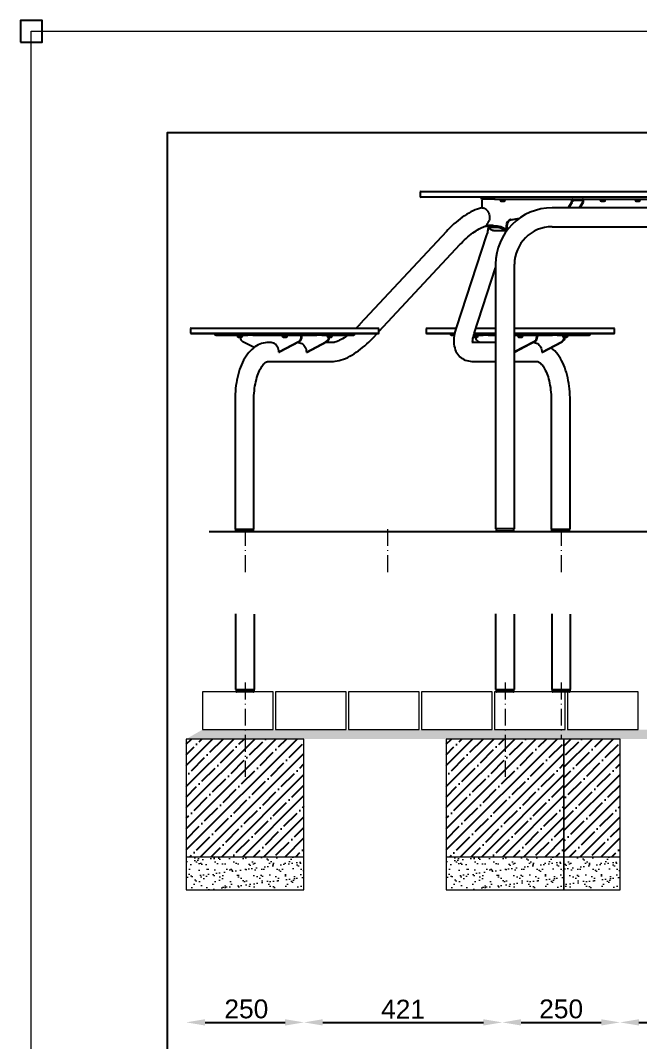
# Model space of a CAD drawing. Header units: millimetres. Extents: x -11 to 7141, y -23 to 7056.
# Drawn here: x -11 to 1305, y 2594 to 4765 of the extents above; entities that cross this region are included whole.
import ezdxf

# ---------------------------------------------------------------- set-up
doc = ezdxf.new("R2010")
doc.units = ezdxf.units.MM
for name, pattern in [('ACAD_ISO10W100', [18.5, 12, -3, 0.5, -3]), ('INCONTINUOUS', [200000.001, 200000, -0.001]), ('PHANTOM', [12.7, 6.35, -1.27, 1.27, -1.27, 1.27, -1.27])]:
    doc.linetypes.add(name, pattern=pattern)
for name, color, linetype in [('KOTY', 3, 'INCONTINUOUS'), ('OBRYSOVA', 7, 'Continuous'), ('OSY', 1, 'ACAD_ISO10W100'), ('POSTAVY ATD', 8, 'Continuous'), ('SRAFY', 9, 'Continuous')]:
    doc.layers.add(name, color=color, linetype=linetype)
doc.layers.add('Nekreslit', color=6, linetype='Continuous', plot=False)
doc.layers.add('TABULKA', color=9, linetype='Continuous', plot=False)
doc.styles.get("Standard").update_dxf_attribs({"font": 'arial.ttf'})
doc.dimstyles.new('PROFI_CSN', dxfattribs={"dimscale": 0, "dimtxt": 3.5, "dimasz": 3, "dimexe": 1, "dimexo": 0, "dimgap": 1.5, "dimtad": 1, "dimlfac": -1, "dimdsep": 46, "dimtxsty": 'Standard', "dimcen": 0, "dimdle": 1, "dimclrd": 256, "dimclre": 256, "dimclrt": 256, "dimadec": 0, "dimazin": 0, "dimtfac": 0.6, "dimtmove": 0, "dimatfit": 1, "dimfxl": 1, "dimtolj": 1, "dimarcsym": 0})

# ---------------------------------------------------------------- blocks, each defined once
blk = doc.blocks.new('*D32')
at = {"layer": 'DEFPOINTS', "color": 0, "transparency": 16777216}
for p in [(590.5, 2777.8), (590.5, 2636.7), (340.5, 1395.4)]:
    blk.add_point(p, dxfattribs=at)
at = {"layer": 'KOTY', "color": 7, "lineweight": -2, "transparency": 16777216}
blk.add_line((380.5, 2636.7), (550.5, 2636.7), dxfattribs=at)
at = {"layer": 'KOTY', "color": 7, "transparency": 16777216}
for points in [[(380.5, 2643.4), (380.5, 2630), (340.5, 2636.7)], [(550.5, 2643.4), (550.5, 2630), (590.5, 2636.7)]]:
    blk.add_solid(points, dxfattribs=at)
at = {"layer": 'KOTY', "color": 7, "lineweight": 13, "transparency": 16777216, "insert": (468.2, 2665.1), "char_height": 40, "attachment_point": 5}
blk.add_mtext('\\A1;250', dxfattribs=at)
blk = doc.blocks.new('*D33')
at = {"layer": 'DEFPOINTS', "color": 0, "transparency": 16777216}
for p in [(590.5, 2777.8), (1011.5, 2636.7), (1011.5, 2354.1)]:
    blk.add_point(p, dxfattribs=at)
at = {"layer": 'KOTY', "color": 7, "lineweight": -2, "transparency": 16777216}
blk.add_line((630.5, 2636.7), (971.5, 2636.7), dxfattribs=at)
at = {"layer": 'KOTY', "color": 7, "transparency": 16777216}
for points in [[(630.5, 2643.4), (630.5, 2630), (590.5, 2636.7)], [(971.5, 2643.4), (971.5, 2630), (1011.5, 2636.7)]]:
    blk.add_solid(points, dxfattribs=at)
at = {"layer": 'KOTY', "color": 7, "lineweight": 13, "transparency": 16777216, "insert": (801, 2664.8), "char_height": 40, "attachment_point": 5}
blk.add_mtext('\\A1;421', dxfattribs=at)
blk = doc.blocks.new('*D37')
at = {"layer": 'DEFPOINTS', "color": 0, "transparency": 16777216}
for p in [(1011.5, 2777.8), (1261.5, 2777.8), (1261.5, 2636.7)]:
    blk.add_point(p, dxfattribs=at)
at = {"layer": 'KOTY', "color": 7, "lineweight": -2, "transparency": 16777216}
blk.add_line((1051.5, 2636.7), (1221.5, 2636.7), dxfattribs=at)
at = {"layer": 'KOTY', "color": 7, "transparency": 16777216}
for points in [[(1051.5, 2643.4), (1051.5, 2630), (1011.5, 2636.7)], [(1221.5, 2643.4), (1221.5, 2630), (1261.5, 2636.7)]]:
    blk.add_solid(points, dxfattribs=at)
at = {"layer": 'KOTY', "color": 7, "lineweight": 13, "transparency": 16777216, "insert": (1136.5, 2665.1), "char_height": 40, "attachment_point": 5}
blk.add_mtext('\\A1;250', dxfattribs=at)
blk = doc.blocks.new('*D41')
at = {"layer": 'DEFPOINTS', "color": 0, "transparency": 16777216}
for p in [(1261.5, 2777.8), (1615.8, 2777.8), (1615.8, 2636.7)]:
    blk.add_point(p, dxfattribs=at)
at = {"layer": 'KOTY', "color": 7, "lineweight": -2, "transparency": 16777216}
blk.add_line((1301.5, 2636.7), (1575.8, 2636.7), dxfattribs=at)
at = {"layer": 'KOTY', "color": 7, "transparency": 16777216}
for points in [[(1301.5, 2643.4), (1301.5, 2630), (1261.5, 2636.7)], [(1575.8, 2643.4), (1575.8, 2630), (1615.8, 2636.7)]]:
    blk.add_solid(points, dxfattribs=at)
at = {"layer": 'KOTY', "color": 7, "lineweight": 13, "transparency": 16777216, "insert": (1438.6, 2665.2), "char_height": 40, "attachment_point": 5}
blk.add_mtext('\\A1;354', dxfattribs=at)

msp = doc.modelspace()

# ---------------------------------------------------------------- hatches: boundary and pattern name
at = {"transparency": 33554508}
h = msp.add_hatch(dxfattribs=at)
h.set_pattern_fill('ANSI35', color=9, scale=5)
h.set_pattern_definition([(45, (-1366.015, 937.36), (-22.45064, 22.45064), []), (45, (-1343.565, 937.36), (-22.45064, 22.45064), [39.6875, -7.9375, 0, -7.9375])])
h.paths.add_polyline_path([(590.5, 3238.6), (340.5, 3238.6), (340.5, 2988.6), (590.5, 2988.6)])
h = msp.add_hatch(dxfattribs=at)
h.set_pattern_fill('ANSI35', color=9, scale=5)
h.set_pattern_definition([(45, (-814.088, 937.31), (-22.45064, 22.45064), []), (45, (-791.637, 937.31), (-22.45064, 22.45064), [39.6875, -7.9375, 0, -7.9375])])
h.paths.add_polyline_path([(1142.4, 3238.6), (892.4, 3238.6), (892.4, 2988.6), (1142.4, 2988.6)])
h = msp.add_hatch(dxfattribs=at)
h.set_pattern_fill('ANSI35', color=9, scale=5)
h.set_pattern_definition([(45, (-695.017, 937.31), (-22.45064, 22.45064), []), (45, (-672.566, 937.31), (-22.45064, 22.45064), [39.6875, -7.9375, 0, -7.9375])])
h.paths.add_polyline_path([(1261.5, 3238.6), (1142.4, 3238.6), (1142.4, 2988.6), (1261.5, 2988.6)])
at = {"layer": 'POSTAVY ATD', "lineweight": 15}
h = msp.add_hatch(dxfattribs=at)
h.set_pattern_fill('AR-SAND', color=9, scale=0.5, style=0)
h.set_pattern_definition([(37.5, (-1417.689, 938.016), (-0.80002, 24.47066), [0, -19.304, 0, -21.59, 0, -20.6375]), (7.5, (-1417.69, 938.016), (22.47616, 35.84126), [0, -10.414, 0, -17.399, 0, -6.6675]), (327.5, (-1433.31, 938.016), (39.54962, 0.07186), [0, -6.35, 0, -22.86, 0, -29.845]), (317.5, (-1433.31, 938.016), (38.17782, 11.14647), [0, -3.175, 0, -14.986, 0, -17.145])])
h.paths.add_polyline_path([(340.5, 2988.6), (340.5, 2918.6), (590.5, 2918.6), (590.5, 2988.6)])
h = msp.add_hatch(dxfattribs=at)
h.set_pattern_fill('AR-SAND', color=9, scale=0.5, style=0)
h.set_pattern_definition([(37.5, (-865.761, 937.966), (-0.80002, 24.47066), [0, -19.304, 0, -21.59, 0, -20.6375]), (7.5, (-865.76, 937.966), (22.47616, 35.84126), [0, -10.414, 0, -17.399, 0, -6.6675]), (327.5, (-881.382, 937.966), (39.54962, 0.07186), [0, -6.35, 0, -22.86, 0, -29.845]), (317.5, (-881.382, 937.966), (38.17782, 11.14647), [0, -3.175, 0, -14.986, 0, -17.145])])
h.paths.add_polyline_path([(892.4, 2988.6), (892.4, 2918.6), (1142.4, 2918.6), (1142.4, 2988.6)])
h = msp.add_hatch(dxfattribs=at)
h.set_pattern_fill('AR-SAND', color=9, scale=0.5, style=0)
h.set_pattern_definition([(37.5, (-746.69, 937.966), (-0.80002, 24.47066), [0, -19.304, 0, -21.59, 0, -20.6375]), (7.5, (-746.69, 937.966), (22.47616, 35.84126), [0, -10.414, 0, -17.399, 0, -6.6675]), (327.5, (-762.311, 937.966), (39.54962, 0.07186), [0, -6.35, 0, -22.86, 0, -29.845]), (317.5, (-762.31, 937.966), (38.17782, 11.14647), [0, -3.175, 0, -14.986, 0, -17.145])])
h.paths.add_polyline_path([(1142.4, 2988.6), (1142.4, 2918.6), (1261.5, 2918.6), (1261.5, 2988.6)])
at = {"layer": 'SRAFY', "lineweight": 15}
h = msp.add_hatch(dxfattribs=at)
h.set_pattern_fill('AR-SAND', color=9, scale=0.5)
h.set_pattern_definition([(37.5, (-100.945, 795.13), (-0.80002, 24.47066), [0, -19.304, 0, -21.59, 0, -20.6375]), (7.5, (-100.945, 795.13), (22.47616, 35.84126), [0, -10.414, 0, -17.399, 0, -6.6675]), (327.5, (-116.566, 795.13), (39.54962, 0.07186), [0, -6.35, 0, -22.86, 0, -29.845]), (317.5, (-116.566, 795.13), (38.17782, 11.14647), [0, -3.175, 0, -14.986, 0, -17.145])])
h.paths.add_polyline_path([(2536.7, 3238.6), (2540.2, 3258.6), (375.2, 3258.6), (340.5, 3238.6)])

# ---------------------------------------------------------------- linework, layer by layer
at = {"color": 7, "linetype": 'Continuous', "lineweight": 25}
for p, q in [((838.4, 4401.7), (837.4, 4400.7)), ((837.4, 4400.7), (837.4, 4390.7)), ((2037.4, 4400.7), (837.4, 4400.7)), ((837.4, 4390.7), (838.4, 4389.7)), ((837.4, 4390.7), (2037.4, 4390.7)), ((838.4, 4401.7), (2036.4, 4401.7)), ((2036.4, 4389.7), (838.4, 4389.7)), ((967.4, 4385.7), (967.4, 4389.7)), ((968.8, 4385.7), (967.4, 4385.7)), ((968.3, 4381.7), (968.3, 4367)), ((991.2, 4385.7), (968.8, 4385.7)), ((994.8, 4385.7), (991.2, 4385.7)), ((994.8, 4385.7), (1410, 4385.7)), ((1006.4, 4385.7), (1006.4, 4384.1)), ((1018.4, 4384.1), (1006.4, 4384.1)), ((1009.8, 4380.8), (1009.4, 4380.8)), ((1015.4, 4380.8), (1009.8, 4380.8)), ((1018.4, 4384.1), (1018.4, 4385.7)), ((1412.4, 4367), (1117.4, 4367)), ((1151.2, 4367), (1158.3, 4378.3)), ((1152.7, 4367), (1159.8, 4378.3)), ((1158.8, 4381.7), (1158.8, 4380)), ((1160.3, 4381.7), (1160.3, 4380)), ((1181.8, 4382.7), (1160.8, 4382.7)), ((1181.8, 4378.3), (1174.7, 4367)), ((1183.3, 4378.3), (1176.2, 4367)), ((1182.3, 4380), (1182.3, 4381.7)), ((1183.8, 4380), (1183.8, 4381.7)), ((1218.9, 4385.7), (1218.9, 4384.1)), ((1219.7, 4384.1), (1218.9, 4384.1)), ((1230.9, 4384.1), (1219.7, 4384.1)), ((1224.9, 4380.8), (1221.9, 4380.8)), ((1227.9, 4380.8), (1224.9, 4380.8)), ((1230.9, 4384.1), (1230.9, 4385.7)), ((1292.9, 4385.7), (1292.9, 4384.1)), ((1301.5, 4384.1), (1292.9, 4384.1)), ((1301.9, 4380.8), (1295.9, 4380.8)), ((1304.9, 4384.1), (1301.5, 4384.1)), ((1304.9, 4384.1), (1304.9, 4385.7)), ((1029.2, 4341.8), (1047.9, 4344.9)), ((1030.7, 4341.8), (1047.5, 4344.6)), ((978.7, 4329.7), (977.9, 4330.7)), ((990.8, 4329.7), (978.7, 4329.7)), ((984.4, 4326.8), (984, 4323.9)), ((985.2, 4322.6), (992, 4319)), ((997.7, 4325.2), (989.1, 4325.2)), ((998.1, 4328.1), (989.4, 4328.1)), ((1018, 4319), (1011.2, 4322.6)), ((1018.4, 4321.9), (1011.6, 4325.5)), ((1020.2, 4324.8), (1020.2, 4329.9)), ((1021.7, 4324.8), (1021.7, 4329.9)), ((1117.4, 4327), (1385.2, 4327)), ((892.8, 4316.9), (709.4, 4119.8)), ((978.3, 4309.5), (913.7, 4112.4)), ((992.8, 4318.8), (1018.7, 4318.8)), ((1020.8, 4318.8), (1021.2, 4318.8)), ((749.8, 4104.5), (922.1, 4289.7)), ((951.7, 4099.9), (997.4, 4239.3)), ((997.4, 4247), (997.4, 3685)), ((1037.4, 3685), (1037.4, 4247)), ((350.8, 4111.7), (349.8, 4110.7)), ((349.8, 4110.7), (349.8, 4100.7)), ((723, 4110.7), (349.8, 4110.7)), ((350.8, 4111.7), (722.1, 4111.7)), ((722.1, 4111.7), (748.8, 4111.7)), ((749.8, 4110.7), (723, 4110.7)), ((749.8, 4110.7), (748.8, 4111.7)), ((749.8, 4100.7), (749.8, 4110.7)), ((850.8, 4111.7), (849.8, 4110.7)), ((849.8, 4110.7), (849.8, 4100.7)), ((913.2, 4110.7), (849.8, 4110.7)), ((850.8, 4111.7), (913.5, 4111.7)), ((997.4, 4110.7), (955.3, 4110.7)), ((955.6, 4111.7), (997.4, 4111.7)), ((1037.4, 4111.7), (1248.8, 4111.7)), ((1249.8, 4110.7), (1037.4, 4110.7)), ((1249.8, 4110.7), (1248.8, 4111.7)), ((1249.8, 4100.7), (1249.8, 4110.7)), ((349.8, 4100.7), (350.8, 4099.7)), ((349.8, 4100.7), (723, 4100.7)), ((722.1, 4099.7), (350.8, 4099.7)), ((401.5, 4099.7), (401.5, 4096.7)), ((403.1, 4096.7), (401.5, 4096.7)), ((403.1, 4096.7), (471.3, 4096.7)), ((448.5, 4096.7), (448.5, 4095.1)), ((448.5, 4095.1), (460.5, 4095.1)), ((457.5, 4091.8), (451.5, 4091.8)), ((460.5, 4095.1), (460.5, 4096.7)), ((484.5, 4070.2), (460.9, 4082.5)), ((481.7, 4096.7), (471.3, 4096.7)), ((481.7, 4096.7), (617.9, 4096.7)), ((578.6, 4082.5), (537.1, 4060.7)), ((580.1, 4082.5), (538.6, 4060.7)), ((543.8, 4096.7), (543.8, 4095.1)), ((543.8, 4095.1), (555.8, 4095.1)), ((552.8, 4091.8), (546.8, 4091.8)), ((555.8, 4095.1), (555.8, 4096.7)), ((584.7, 4095.7), (584.7, 4093.5)), ((586.2, 4093.5), (586.2, 4095.7)), ((595.6, 4060.7), (637.1, 4082.5)), ((597.1, 4060.7), (638.6, 4082.5)), ((628.3, 4096.7), (617.9, 4096.7)), ((628.3, 4096.7), (696.4, 4096.7)), ((639, 4096.7), (639, 4095.1)), ((639, 4095.1), (639.3, 4095.1)), ((639.3, 4095.1), (651, 4095.1)), ((648, 4091.8), (642, 4091.8)), ((651, 4095.1), (651, 4096.7)), ((698, 4096.7), (696.4, 4096.7)), ((698, 4096.7), (698, 4099.7)), ((748.8, 4099.7), (722.1, 4099.7)), ((723, 4100.7), (749.8, 4100.7)), ((738.6, 4092.6), (745.3, 4099.7)), ((748.8, 4099.7), (749.8, 4100.7)), ((849.8, 4100.7), (850.8, 4099.7)), ((849.8, 4100.7), (910.5, 4100.7)), ((910.3, 4099.7), (850.8, 4099.7)), ((901.5, 4099.7), (901.5, 4096.7)), ((903.1, 4096.7), (901.5, 4096.7)), ((903.1, 4096.7), (909.8, 4096.7)), ((960.3, 4095.1), (950.3, 4095.1)), ((950.8, 4096.7), (971.3, 4096.7)), ((957.5, 4091.8), (951.5, 4091.8)), ((997.4, 4099.7), (951.6, 4099.7)), ((952, 4100.7), (997.4, 4100.7)), ((960.5, 4095.1), (960.3, 4095.1)), ((960.5, 4095.1), (960.5, 4096.7)), ((964.4, 4080.7), (960.9, 4082.5)), ((981.7, 4096.7), (971.3, 4096.7)), ((981.7, 4096.7), (997.4, 4096.7)), ((1037.4, 4100.7), (1249.8, 4100.7)), ((1248.8, 4099.7), (1037.4, 4099.7)), ((1037.4, 4096.7), (1117.9, 4096.7)), ((1078.6, 4082.5), (1037.4, 4060.9)), ((1080.1, 4082.5), (1038.6, 4060.7)), ((1043.8, 4096.7), (1043.8, 4095.1)), ((1055.8, 4095.1), (1043.8, 4095.1)), ((1052.8, 4091.8), (1046.8, 4091.8)), ((1055.8, 4095.1), (1055.8, 4096.7)), ((1084.7, 4095.7), (1084.7, 4093.5)), ((1086.2, 4095.7), (1086.2, 4093.5)), ((1095.6, 4060.7), (1137.1, 4082.5)), ((1097.1, 4060.7), (1138.6, 4082.5)), ((1128.3, 4096.7), (1117.9, 4096.7)), ((1128.3, 4096.7), (1196.4, 4096.7)), ((1139, 4096.7), (1139, 4095.1)), ((1151, 4095.1), (1139, 4095.1)), ((1148, 4091.8), (1142, 4091.8)), ((1151, 4095.1), (1151, 4096.7)), ((1198, 4096.7), (1196.4, 4096.7)), ((1198, 4096.7), (1198, 4099.7)), ((1248.8, 4099.7), (1249.8, 4100.7)), ((519.8, 4080.7), (514.3, 4080.7)), ((537.1, 4060.7), (538.6, 4060.7)), ((578.3, 4080.7), (576.7, 4080.7)), ((595.6, 4060.7), (597.1, 4060.7)), ((650.5, 4080.7), (635.2, 4080.7)), ((997.4, 4080.7), (949.1, 4080.7)), ((1037.4, 4060.7), (1038.6, 4060.7)), ((1078.3, 4080.7), (1076.7, 4080.7)), ((1095.6, 4060.7), (1097.1, 4060.7)), ((514.3, 4040.7), (650.5, 4040.7)), ((949.1, 4040.7), (997.4, 4040.7)), ((1037.4, 4040.7), (1085.3, 4040.7)), ((444.3, 3960.7), (444.3, 3684.7)), ((484.3, 3684.7), (484.3, 3960.7)), ((1115.3, 3960.7), (1115.3, 3684.7)), ((1155.3, 3684.7), (1155.3, 3960.7)), ((444.3, 3684.7), (484.3, 3684.7)), ((445.3, 3684.7), (445.3, 3680.7)), ((482.3, 3679.7), (446.3, 3679.7)), ((483.3, 3680.7), (483.3, 3684.7)), ((1037.4, 3685), (997.4, 3685)), ((998.4, 3685), (998.4, 3681)), ((1033, 3680), (999.4, 3680)), ((1035.4, 3680), (1033, 3680)), ((1036.4, 3681), (1036.4, 3685)), ((1115.3, 3684.7), (1155.3, 3684.7)), ((1116.3, 3684.7), (1116.3, 3680.7)), ((1150.9, 3679.7), (1117.3, 3679.7)), ((1153.3, 3679.7), (1150.9, 3679.7)), ((1154.3, 3680.7), (1154.3, 3684.7)), ((445.5, 3504.5), (445.5, 3343.6)), ((485.5, 3343.6), (485.5, 3504.2)), ((997.4, 3504.4), (997.4, 3343.6)), ((1037.4, 3343.6), (1037.4, 3504.2)), ((1116.5, 3504.4), (1116.5, 3343.6)), ((1156.5, 3343.6), (1156.5, 3504.2)), ((445.5, 3343.6), (485.5, 3343.6)), ((446.5, 3343.6), (446.5, 3339.6)), ((483.5, 3338.6), (447.5, 3338.6)), ((484.5, 3339.6), (484.5, 3343.6)), ((997.4, 3343.6), (1037.4, 3343.6)), ((998.4, 3343.6), (998.4, 3339.6)), ((1035.4, 3338.6), (999.4, 3338.6)), ((1036.4, 3339.6), (1036.4, 3343.6)), ((1116.5, 3343.6), (1156.5, 3343.6)), ((1117.5, 3343.6), (1117.5, 3339.6)), ((1154.5, 3338.6), (1118.5, 3338.6)), ((1155.5, 3339.6), (1155.5, 3343.6))]:
    msp.add_line(p, q, dxfattribs=at)
at = {"color": 7, "linetype": 'PHANTOM', "lineweight": 18}
for p, q in [((968.8, 4389.7), (968.8, 4385.7)), ((991.2, 4385.7), (991.2, 4389.7)), ((994.8, 4389.7), (994.8, 4385.7)), ((1159.8, 4378.3), (1158.3, 4378.3)), ((1158.8, 4380), (1160.3, 4380)), ((1183.3, 4378.3), (1181.8, 4378.3)), ((1183.8, 4380), (1182.3, 4380)), ((989.4, 4328.1), (989.1, 4325.2)), ((997.7, 4325.2), (998.1, 4328.1)), ((1011.6, 4325.5), (1011.2, 4322.6)), ((1018.4, 4321.9), (1018, 4319)), ((1021.7, 4329.9), (1020.2, 4329.9)), ((1020.2, 4324.8), (1021.7, 4324.8)), ((1021.7, 4324.8), (1026, 4324.8)), ((1030.7, 4341.8), (1029.2, 4341.8)), ((403.1, 4099.7), (403.1, 4096.7)), ((471.3, 4096.7), (471.3, 4099.7)), ((481.7, 4099.7), (481.7, 4096.7)), ((580.1, 4082.5), (578.6, 4082.5)), ((584.7, 4093.5), (586.2, 4093.5)), ((617.9, 4096.7), (617.9, 4099.7)), ((628.3, 4099.7), (628.3, 4096.7)), ((638.6, 4082.5), (637.1, 4082.5)), ((696.4, 4096.7), (696.4, 4099.7)), ((903.1, 4099.7), (903.1, 4096.7)), ((971.3, 4096.7), (971.3, 4099.7)), ((981.7, 4099.7), (981.7, 4096.7)), ((1080.1, 4082.5), (1078.6, 4082.5)), ((1084.7, 4095.7), (1086.2, 4095.7)), ((1084.7, 4093.5), (1086.2, 4093.5)), ((1117.9, 4096.7), (1117.9, 4099.7)), ((1128.3, 4099.7), (1128.3, 4096.7)), ((1138.6, 4082.5), (1137.1, 4082.5)), ((1196.4, 4096.7), (1196.4, 4099.7))]:
    msp.add_line(p, q, dxfattribs=at)
at = {"color": 7, "linetype": 'Continuous', "lineweight": 25, "flags": 128}
for points in [[(968.2, 4367.3), (967.4, 4367.1), (963, 4365.9), (958.6, 4364.5), (954.1, 4362.7), (949.5, 4360.7), (944.9, 4358.4), (940.4, 4355.9), (935.8, 4353.2), (931.3, 4350.3), (926.7, 4347.1), (922.2, 4343.8), (917.8, 4340.3), (913.3, 4336.6), (909, 4332.8), (904.6, 4328.8), (900.4, 4324.7), (896.2, 4320.5), (892.8, 4316.9)], [(970.3, 4385.7), (969.9, 4385.7), (969.5, 4385.4), (969.2, 4385.1), (968.9, 4384.6), (968.6, 4384), (968.4, 4383.3), (968.3, 4382.5), (968.3, 4381.7)], [(968.3, 4367), (970.6, 4366.7), (972.9, 4366), (975.1, 4365), (977.1, 4363.6), (979, 4361.9), (980.6, 4359.9), (982, 4357.7), (983.2, 4355.3), (984, 4352.8), (984.5, 4350.1), (984.7, 4347.4), (984.6, 4344.7), (984.2, 4342), (983.4, 4339.4), (982.4, 4337), (981.2, 4335)], [(1160.8, 4385.7), (1160.4, 4385.7), (1160, 4385.4), (1159.7, 4385.1), (1159.4, 4384.6), (1159.1, 4384), (1159, 4383.3), (1158.8, 4382.5), (1158.8, 4381.7)], [(1160.8, 4382.7), (1160.7, 4382.7), (1160.6, 4382.7), (1160.5, 4382.6), (1160.5, 4382.4), (1160.4, 4382.3), (1160.3, 4382.1), (1160.3, 4381.9), (1160.3, 4381.7)], [(1183.8, 4381.7), (1183.8, 4382.5), (1183.7, 4383.3), (1183.5, 4384), (1183.2, 4384.6), (1182.9, 4385.1), (1182.6, 4385.4), (1182.2, 4385.7), (1181.8, 4385.7)], [(1182.3, 4381.7), (1182.3, 4381.9), (1182.3, 4382.1), (1182.2, 4382.3), (1182.2, 4382.4), (1182.1, 4382.6), (1182, 4382.7), (1181.9, 4382.7), (1181.8, 4382.7)], [(922.1, 4289.7), (924, 4291.6), (927.5, 4295.3), (931.1, 4298.8), (934.7, 4302.2), (938.3, 4305.4), (942, 4308.4), (945.5, 4311.2), (949, 4313.9), (952.5, 4316.3), (955.8, 4318.5), (959.1, 4320.5), (962.2, 4322.3), (965.2, 4323.8), (967.9, 4325.2), (970.5, 4326.2), (972.9, 4327.1), (975.1, 4327.8), (977, 4328.2), (978.6, 4328.5), (979.9, 4328.7), (981, 4328.7), (981.7, 4328.7), (982.2, 4328.7), (982.3, 4328.6), (982.3, 4328.6)], [(981.2, 4328.7), (981.3, 4328.2), (981.4, 4327), (981.4, 4325.6), (981.4, 4323.9), (981.2, 4321.9), (980.9, 4319.6), (980.4, 4317.1), (979.8, 4314.4), (978.9, 4311.4), (978.3, 4309.5)], [(989.1, 4325.2), (987.5, 4325.1), (986.1, 4325), (985.1, 4324.7), (984.3, 4324.4), (984, 4324), (984, 4323.6), (984.4, 4323.1), (985.2, 4322.6)], [(984.4, 4326.8), (984.4, 4326.9), (984.7, 4327.3), (985.4, 4327.6), (986.5, 4327.9), (987.8, 4328), (989.4, 4328.1)], [(1018, 4319), (1018.6, 4318.8), (1019.3, 4318.9), (1020, 4319.3), (1020.6, 4320), (1021.1, 4320.9), (1021.4, 4322.1), (1021.7, 4323.4), (1021.7, 4324.8)], [(1018.4, 4321.9), (1018.7, 4321.8), (1019, 4321.8), (1019.4, 4322), (1019.7, 4322.4), (1019.9, 4322.9), (1020.1, 4323.4), (1020.2, 4324.1), (1020.2, 4324.8)], [(992.8, 4318.8), (992.7, 4318.8), (992, 4319)], [(1020.8, 4318.8), (1020.2, 4318.9), (1019.8, 4319.1)], [(913.7, 4112.4), (912.9, 4109.9), (911.6, 4105), (910.4, 4100.2), (909.6, 4095.4), (909, 4090.6), (908.7, 4086), (908.7, 4081.4), (909, 4077.1), (909.7, 4072.9), (910.5, 4069.3), (911.7, 4065.6), (913.2, 4062.1), (915, 4058.9), (917, 4056), (919.2, 4053.3), (921.6, 4050.8), (924.2, 4048.6), (927, 4046.7), (929.9, 4045.1), (933, 4043.7), (936.2, 4042.6), (939.6, 4041.7), (943.1, 4041.1), (946.7, 4040.8), (949.1, 4040.7)], [(584.7, 4095.7), (584.7, 4095.9), (584.7, 4096.1), (584.6, 4096.3), (584.6, 4096.4), (584.5, 4096.6), (584.4, 4096.7), (584.3, 4096.7), (584.2, 4096.7)], [(586.2, 4095.7), (586.2, 4096.5), (586.2, 4096.7)], [(684, 4096.7), (682.4, 4095.6), (679, 4093.2), (675.6, 4091), (672.4, 4089), (669.3, 4087.2), (666.3, 4085.6), (663.5, 4084.3), (660.9, 4083.2), (658.6, 4082.4), (656.4, 4081.7), (654.5, 4081.2), (652.9, 4080.9), (651.6, 4080.8), (650.5, 4080.7)], [(650.5, 4040.7), (652.9, 4040.8), (656.9, 4041.1), (661, 4041.8), (665.3, 4042.7), (669.7, 4043.9), (674.2, 4045.5), (678.7, 4047.3), (683.3, 4049.4), (687.8, 4051.8), (692.4, 4054.3), (697, 4057.1), (701.5, 4060.1), (706, 4063.3), (710.5, 4066.7), (715, 4070.2), (719.4, 4073.9), (723.8, 4077.8), (728.1, 4081.8), (732.3, 4086), (736.5, 4090.3), (738.6, 4092.6)], [(949.2, 4079.6), (949.2, 4079.6), (949.2, 4079.8), (949, 4080.2), (948.9, 4081), (948.7, 4082), (948.6, 4083.4), (948.7, 4085), (948.8, 4086.9), (949.1, 4089.1), (949.5, 4091.6), (950.1, 4094.2), (950.9, 4097.1), (951.7, 4099.9)], [(1084.7, 4095.7), (1084.7, 4095.9), (1084.7, 4096.1), (1084.6, 4096.3), (1084.6, 4096.4), (1084.5, 4096.6), (1084.4, 4096.7), (1084.3, 4096.7), (1084.2, 4096.7)], [(1086.2, 4095.7), (1086.2, 4096.5), (1086.2, 4096.7)], [(514.3, 4080.7), (511.6, 4080.7), (507.9, 4080.3), (504.2, 4079.6), (500.5, 4078.6), (496.9, 4077.3), (493.4, 4075.7), (489.9, 4073.8), (486.5, 4071.6), (483.1, 4069.1), (479.8, 4066.3), (476.7, 4063.2), (473.6, 4059.8), (470.6, 4056), (467.8, 4052), (465.1, 4047.8), (462.5, 4043.3), (460.2, 4038.6), (457.9, 4033.7), (455.9, 4028.6), (454, 4023.4), (452.3, 4018), (450.7, 4012.4), (449.3, 4006.8), (448.1, 4001.1), (447, 3995.2), (446.2, 3989.3), (445.5, 3983.3), (444.9, 3977.3), (444.5, 3971.2), (444.3, 3965.1), (444.3, 3960.7)], [(537.1, 4060.7), (536.9, 4063.5), (536.5, 4066.1), (535.7, 4068.7), (534.6, 4071.1), (533.2, 4073.4), (531.6, 4075.4), (529.8, 4077.1), (527.8, 4078.5), (525.6, 4079.6), (523.3, 4080.3), (521, 4080.7), (519.8, 4080.7)], [(578.3, 4080.7), (579.5, 4080.7), (581.8, 4080.3), (584.1, 4079.6), (586.3, 4078.5), (588.3, 4077.1), (590.1, 4075.4), (591.7, 4073.4), (593.1, 4071.1), (594.2, 4068.7), (595, 4066.1), (595.4, 4063.5), (595.6, 4060.7)], [(1078.3, 4080.7), (1079.5, 4080.7), (1081.8, 4080.3), (1084.1, 4079.6), (1086.3, 4078.5), (1088.3, 4077.1), (1090.1, 4075.4), (1091.7, 4073.4), (1093.1, 4071.1), (1094.2, 4068.7), (1095, 4066.1), (1095.4, 4063.5), (1095.6, 4060.7)], [(1155.3, 3960.7), (1155.3, 3964), (1155.1, 3970.1), (1154.7, 3976.2), (1154.2, 3982.2), (1153.5, 3988.2), (1152.7, 3994.1), (1151.7, 3999.9), (1150.5, 4005.7), (1149.1, 4011.4), (1147.6, 4016.9), (1145.9, 4022.3), (1144.1, 4027.6), (1142.1, 4032.7), (1139.9, 4037.6), (1137.5, 4042.4), (1135, 4047), (1132.3, 4051.3), (1129.4, 4055.5), (1126.3, 4059.3), (1123.1, 4062.9), (1119.8, 4066.2), (1116.3, 4069.2), (1115.1, 4070.2)], [(484.3, 3960.7), (484.3, 3963.4), (484.4, 3968.5), (484.7, 3973.6), (485.2, 3978.6), (485.8, 3983.6), (486.5, 3988.4), (487.3, 3993.1), (488.3, 3997.7), (489.4, 4002.1), (490.6, 4006.4), (491.8, 4010.5), (493.2, 4014.3), (494.7, 4017.9), (496.2, 4021.2), (497.8, 4024.3), (499.4, 4027.2), (501, 4029.7), (502.6, 4032), (504.1, 4034), (505.7, 4035.6), (507.1, 4037.1), (508.5, 4038.2), (509.8, 4039.1), (510.9, 4039.8), (511.9, 4040.2), (512.8, 4040.5), (513.6, 4040.7), (514.3, 4040.7)], [(1085.3, 4040.7), (1085.6, 4040.7), (1086.4, 4040.6), (1087.3, 4040.4), (1088.2, 4040), (1089.3, 4039.4), (1090.6, 4038.5), (1092, 4037.4), (1093.5, 4036.1), (1095, 4034.4), (1096.6, 4032.5), (1098.1, 4030.4), (1099.7, 4027.9), (1101.3, 4025.2), (1102.9, 4022.2), (1104.4, 4018.9), (1105.9, 4015.4), (1107.3, 4011.7), (1108.6, 4007.7), (1109.8, 4003.6), (1110.9, 3999.2), (1111.9, 3994.7), (1112.8, 3990), (1113.6, 3985.3), (1114.2, 3980.3), (1114.7, 3975.4), (1115, 3970.3), (1115.2, 3965.2), (1115.3, 3960.7)]]:
    msp.add_lwpolyline(points, dxfattribs=at)
at = {"color": 7, "linetype": 'Continuous', "lineweight": 25}
for centre, radius, start, end in [((1117.4, 4247), 120, 90, 180), ((1010, 4383.7), 2.88, 170.3336, 258.2401), ((1014.8, 4383.7), 2.88, 281.8968, 9.5294), ((1155.7, 4380), 3.12, 328.2707, 0.2973), ((1157.2, 4380), 3.12, 328.2707, 0.2973), ((1179.2, 4380), 3.12, 328.2707, 0.2973), ((1180.7, 4380), 3.12, 328.2707, 0.2973), ((1222.5, 4383.7), 2.88, 170.3336, 258.2401), ((1227.3, 4383.7), 2.88, 281.8968, 9.5294), ((1296.4, 4383.7), 2.88, 170.3336, 258.2401), ((1301.3, 4383.7), 2.88, 281.8968, 9.5294), ((990.7, 4326.4), 3.37, 30.2786, 88.3656), ((998.2, 4291.2), 34, 67.4837, 90.7945), ((998.6, 4294.1), 34, 67.4837, 90.7945), ((1031.8, 4330.6), 11.6, 103.0234, 183.0299), ((1033.3, 4330.6), 11.6, 103.0234, 183.0299), ((1117.4, 4247), 80, 90, 180), ((564.7, 4254), 197.4, 313.8691, 317.1502), ((452.1, 4094.7), 2.88, 170.3336, 258.2401), ((466.9, 4093), 12, 185.4725, 240.1639), ((456.9, 4094.7), 2.88, 281.8968, 9.5294), ((547.4, 4094.7), 2.88, 170.3336, 258.2401), ((552.2, 4094.7), 2.88, 281.8968, 9.5294), ((572.5, 4093.1), 12.2, 300.0377, 1.6703), ((574, 4093.1), 12.2, 300.0377, 1.6703), ((631.2, 4093), 12, 299.8361, 354.5275), ((632.7, 4093), 12, 299.8361, 354.5275), ((642.6, 4094.7), 2.88, 170.3336, 258.2401), ((647.5, 4094.7), 2.88, 281.8968, 9.5294), ((951.8, 4094.1), 2.29, 210.4842, 263.4657), ((966.9, 4093), 12, 185.4725, 240.1639), ((956.9, 4094.7), 2.88, 281.8968, 9.5294), ((1047.4, 4094.7), 2.88, 170.3336, 258.2401), ((1052.2, 4094.7), 2.88, 281.8968, 9.5294), ((1072.5, 4093.1), 12.2, 300.0377, 1.6703), ((1074, 4093.1), 12.2, 300.0377, 1.6703), ((1131.2, 4093), 12, 299.8361, 354.5275), ((1132.7, 4093), 12, 299.8361, 354.5275), ((1142.6, 4094.7), 2.88, 170.3336, 258.2401), ((1147.5, 4094.7), 2.88, 281.8968, 9.5294), ((446.3, 3680.7), 1, 180, 270), ((482.3, 3680.7), 1, 270, 0), ((999.4, 3681), 1, 180, 270), ((1035.4, 3681), 1, 270, 0), ((1117.3, 3680.7), 1, 180, 270), ((1153.3, 3680.7), 1, 270, 0), ((447.5, 3339.6), 1, 180, 270), ((483.5, 3339.6), 1, 270, 0), ((999.4, 3339.6), 1, 180, 270), ((1035.4, 3339.6), 1, 270, 0), ((1118.5, 3339.6), 1, 180, 270), ((1154.5, 3339.6), 1, 270, 0)]:
    msp.add_arc(centre, radius, start, end, dxfattribs=at)
at = {"color": 7, "linetype": 'PHANTOM', "lineweight": 18}
for centre, radius, start, end in [((1010.6, 4383.6), 2.87, 168.7052, 252.8254), ((1308.7, 4383.3), 83.9, 179.4328, 181.6872)]:
    msp.add_arc(centre, radius, start, end, dxfattribs=at)
at = {"layer": 'Nekreslit'}
msp.add_lwpolyline([(299.9, 386.1), (4945.9, 386.1), (4945.9, 4526.1), (299.9, 4526.1)], close=True, dxfattribs=at)
at = {"layer": 'OBRYSOVA'}
msp.add_line((389.1, 3679.7), (4853.3, 3679.7), dxfattribs=at)
msp.add_lwpolyline([(-11.4, 4719.1), (34.6, 4719.1), (34.6, 4765.1), (-11.4, 4765.1)], close=True, dxfattribs=at)
msp.add_arc((957.6, 4350), 28, 316.4704, 327.6842, dxfattribs=at)
at = {"layer": 'OSY', "color": 0, "lineweight": 15, "ltscale": 3}
for p, q in [((465.5, 3684.7), (465.5, 3584.9)), ((767.6, 3684.7), (767.6, 3584.9)), ((1136.5, 3684.7), (1136.5, 3584.9)), ((465.5, 3358.6), (465.5, 3158.6)), ((1017.4, 3358.6), (1017.4, 3158.6)), ((1136.5, 3358.6), (1136.5, 3238.6))]:
    msp.add_line(p, q, dxfattribs=at)
at = {"layer": 'POSTAVY ATD', "color": 8, "lineweight": 15}
for p, q in [((340.5, 2988.6), (340.5, 2918.6)), ((590.5, 2918.6), (590.5, 2988.6)), ((892.4, 2988.6), (892.4, 2918.6)), ((1142.4, 2918.6), (1142.4, 2988.6)), ((1142.4, 2988.6), (1142.4, 2918.6)), ((1261.5, 2918.6), (1261.5, 2988.6)), ((340.5, 2918.6), (590.5, 2918.6)), ((892.4, 2918.6), (1142.4, 2918.6)), ((1142.4, 2918.6), (1261.5, 2918.6))]:
    msp.add_line(p, q, dxfattribs=at)
at = {"layer": 'POSTAVY ATD', "lineweight": 15}
for points in [[(375.2, 3258.6), (525.2, 3258.6), (525.2, 3338.6), (375.2, 3338.6)], [(530.2, 3258.6), (680.2, 3258.6), (680.2, 3338.6), (530.2, 3338.6)], [(685.2, 3258.6), (835.2, 3258.6), (835.2, 3338.6), (685.2, 3338.6)], [(840.2, 3258.6), (990.2, 3258.6), (990.2, 3338.6), (840.2, 3338.6)], [(995.2, 3258.6), (1145.2, 3258.6), (1145.2, 3338.6), (995.2, 3338.6)], [(1150.2, 3258.6), (1300.2, 3258.6), (1300.2, 3338.6), (1150.2, 3338.6)]]:
    msp.add_lwpolyline(points, close=True, dxfattribs=at)
at = {"layer": 'POSTAVY ATD', "color": 8, "lineweight": 15}
for points in [[(340.5, 2988.6), (590.5, 2988.6), (590.5, 3238.6), (340.5, 3238.6)], [(892.4, 2988.6), (1142.4, 2988.6), (1142.4, 3238.6), (892.4, 3238.6)], [(1142.4, 2988.6), (1261.5, 2988.6), (1261.5, 3238.6), (1142.4, 3238.6)]]:
    msp.add_lwpolyline(points, close=True, dxfattribs=at)
at = {"layer": 'TABULKA', "color": 4, "lineweight": 15}
msp.add_lwpolyline([(6567.3, -0.1), (11.6, -0.1), (11.6, 4742.1), (6567.3, 4742.1)], close=True, dxfattribs=at)

# ---------------------------------------------------------------- dimensions: what is measured, and where the dimension line sits
at = {"layer": 'KOTY', "lineweight": 13}
for base, p1, p2, picture, middle in [((590.5, 2636.7), (340.5, 1395.4), (590.5, 2777.8), '*D32', (468.2, 2636.7)), ((1011.5, 2636.7), (590.5, 2777.8), (1011.5, 2354.1), '*D33', (801, 2636.7)), ((1261.5, 2636.7), (1011.5, 2777.8), (1261.5, 2777.8), '*D37', (1136.5, 2636.7)), ((1615.8, 2636.7), (1261.5, 2777.8), (1615.8, 2777.8), '*D41', (1438.6, 2636.7))]:
    dim = msp.add_linear_dim(base=base, p1=p1, p2=p2, dimstyle='PROFI_CSN', override={"dimscale": 1, "dimtxt": 40, "dimasz": 40, "dimgap": 8, "dimdec": 0, "dimlfac": 1, "dimrnd": 1, "dimse1": 1, "dimse2": 1, "dimclrd": 7, "dimclre": 3, "dimclrt": 7, "dimtdec": 0}, dxfattribs=at)
    dim.commit()
    dim.dimension.update_dxf_attribs({"geometry": picture, "text_midpoint": middle, "dimtype": 160})

doc.saveas('drawing.dxf')
